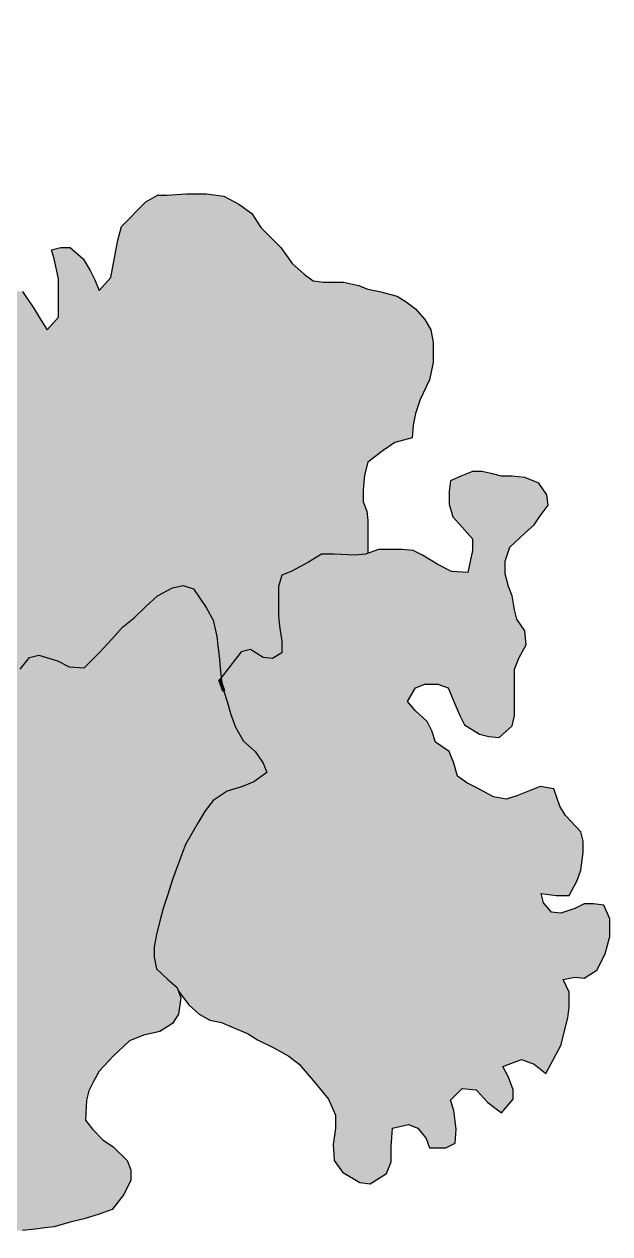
# Model space of a CAD drawing. Header units: millimetres. Extents: x 0 to 59350, y 0 to 29700.
# Drawn here: x 43399 to 44329, y 23914 to 25838 of the extents above; entities that cross this region are included whole.
import ezdxf

# ---------------------------------------------------------------- set-up
doc = ezdxf.new("R2010")
doc.units = ezdxf.units.MM
doc.linetypes.add('PUNKT2_S9', pattern=[1, 0, -1])
doc.layers.add('Standard', color=7, linetype='Continuous', lineweight=25)

msp = doc.modelspace()

# ---------------------------------------------------------------- hatches: boundary and pattern name
at = {"layer": 'Standard', "linetype": 'PUNKT2_S9', "lineweight": 25}
for color, points in [(7, [(43246.3, 24754.8), (43277.7, 24743.8), (43298, 24742), (43318.3, 24742), (43338.6, 24749.3), (43355.3, 24766), (43375.6, 24789.9), (43392.3, 24812.2), (43407, 24830.7), (43421.8, 24834.3), (43451.4, 24825.2), (43469.9, 24815.9), (43493.9, 24814), (43517.9, 24838), (43538.2, 24860.3), (43554.9, 24878.7), (43573.4, 24893.6), (43591.8, 24911.9), (43610.3, 24928.7), (43634.3, 24941.5), (43650.9, 24945.2), (43667.6, 24939.7), (43687.9, 24910.1), (43699, 24889.8), (43704.6, 24864), (43706.4, 24849.1), (43708.3, 24832.5), (43710.1, 24814), (43711.5, 24798.3), (43743.4, 24839.9), (43758.2, 24843.6), (43778.5, 24830.7), (43793.3, 24828.8), (43808.1, 24838), (43808.1, 24856.5), (43804.3, 24880.5), (43802.5, 24897.2), (43802.5, 24943.4), (43808.1, 24961.8), (43822.8, 24967.5), (43850.5, 24982.2), (43870.9, 24995.1), (43891.2, 24995.1), (43924.4, 24993.2), (43941.1, 24995.1), (43944.8, 24996.5), (43944.8, 25048.7), (43942.9, 25063.4), (43937.4, 25078.3), (43937.4, 25096.7), (43939.2, 25120.8), (43944.8, 25141.1), (43968.8, 25159.6), (43987.3, 25172.4), (44015, 25179.9), (44016.9, 25200.2), (44020.6, 25218.7), (44027.9, 25240.8), (44042.7, 25272.3), (44048.2, 25300), (44048.2, 25331.4), (44044.5, 25351.8), (44035.4, 25368.4), (44020.6, 25385), (44005.8, 25396.1), (43991, 25405.3), (43963.2, 25412.7), (43944.8, 25416.5), (43930, 25422), (43906, 25427.5), (43874.5, 25427.5), (43857.9, 25429.4), (43843.2, 25440.4), (43824.6, 25457.1), (43806.2, 25482.9), (43791.4, 25497.7), (43774.8, 25514.3), (43760, 25536.5), (43739.7, 25551.3), (43715.6, 25564.3), (43687.9, 25568), (43656.5, 25568), (43625.1, 25566.1), (43610.3, 25566.1), (43591.8, 25555.1), (43553, 25516.2), (43547.5, 25494.1), (43541.9, 25466.3), (43536.4, 25434.9), (43517.9, 25414.5), (43510.5, 25431.2), (43503.1, 25446), (43492, 25464.5), (43471.7, 25482.9), (43456.9, 25482.9), (43442.1, 25479.2), (43445.9, 25464.5), (43453.2, 25433), (43453.2, 25372.1), (43434.8, 25351.8), (43425.6, 25366.5), (43414.4, 25385), (43396, 25412.7), (43377.5, 25412.7), (43360.9, 25410.9), (43344.2, 25405.3), (43322.1, 25385), (43299.8, 25357.3), (43298, 25320.3), (43312.8, 25313), (43331.3, 25313), (43349.8, 25298.2), (43355.3, 25277.9), (43353.4, 25242.8), (43338.6, 25218.7), (43314.6, 25235.3), (43301.7, 25250.1), (43285.1, 25259.4), (43261.1, 25270.4), (43237.1, 25281.5), (43220.4, 25292.6), (43205.6, 25300), (43190.8, 25314.8), (43181.6, 25331.4), (43179.8, 25348.1), (43179.8, 25383.2), (43174.2, 25407.2), (43172.4, 25422), (43172.4, 25446), (43177.9, 25492.2), (43187.2, 25506.9), (43202, 25512.5), (43218.6, 25512.5), (43248.1, 25516.2), (43251.9, 25538.4), (43231.5, 25545.7), (43209.3, 25560.6), (43209.3, 25601.2), (43218.6, 25634.5), (43233.3, 25640), (43255.5, 25640), (43274, 25634.5), (43301.7, 25630.8), (43331.3, 25625.3), (43360.9, 25625.3), (43375.6, 25645.5), (43371.9, 25660.4), (43346.1, 25677), (43325.8, 25684.3), (43309.1, 25691.7), (43283.2, 25695.5), (43264.7, 25713.9), (43255.5, 25732.4), (43255.5, 25754.6), (43262.9, 25776.8), (43274, 25795.2), (43275.9, 25815.6), (43264.7, 25830.3), (43244.4, 25823), (43229.6, 25823), (43214.9, 25828.5), (43198.2, 25835.9), (43172.4, 25837.8), (43152, 25837.8), (43133.6, 25832.1), (43116.9, 25826.6), (43098.5, 25813.7), (43078.1, 25800.8), (43046.7, 25797), (43022.7, 25799), (43004.2, 25793.4), (42985.7, 25786), (42970.9, 25769.4), (42952.5, 25747.2), (42928.4, 25743.5), (42910, 25750.9), (42895.2, 25763.9), (42880.4, 25774.9), (42861.9, 25787.8), (42845.3, 25797), (42826.8, 25804.5), (42804.7, 25808.2), (42773.2, 25808.2), (42751.1, 25804.5), (42734.4, 25793.4), (42725.2, 25776.8), (42723.3, 25760.1), (42723.3, 25745.4), (42734.4, 25730.6), (42756.6, 25721.3), (42775.1, 25715.8), (42799.1, 25704.7), (42806.5, 25689.8), (42808.4, 25667.8), (42797.2, 25638.2), (42754.8, 25638.2), (42719.6, 25630.8), (42719.6, 25556.9), (42723.3, 25531), (42738.1, 25508.8), (42752.9, 25495.9), (42775.1, 25477.4), (42784.3, 25457.1), (42776.9, 25425.7), (42762.1, 25433), (42741.8, 25431.2), (42725.2, 25409), (42716, 25392.4), (42704.8, 25361), (42701.2, 25346.3), (42684.5, 25344.3), (42662.4, 25344.3), (42638.3, 25338.8), (42616.2, 25325.9), (42601.4, 25309.2), (42601.4, 25292.6), (42608.7, 25270.4), (42618, 25248.3), (42621.7, 25233.5), (42621.7, 25196.5), (42618, 25181.8), (42608.7, 25157.7), (42601.4, 25137.3), (42601.4, 25091.2), (42619.9, 25063.4), (42632.8, 25046.9), (42651.3, 25024.6), (42660.5, 25000.7), (42660.5, 24984), (42655, 24939.7), (42634.6, 24917.5), (42618, 24904.6), (42618, 24889.8), (42630.9, 24862.1), (42645.7, 24836.2), (42660.5, 24819.5), (42690.1, 24812.2), (42690.1, 24780.8), (42691.9, 24766), (42695.7, 24747.5), (42699.3, 24730.9), (42701.2, 24714.2), (42703, 24693.9), (42704.8, 24679.1), (42706.7, 24664.4), (42708.5, 24642.1), (42723.3, 24662.5), (42736.3, 24686.4), (42745.5, 24712.4), (42752.9, 24727.2), (42764, 24742), (42796.5, 24746.4), (42819.4, 24745.6), (42801, 24732.7), (42780.6, 24710.5), (42767.7, 24695.8), (42769.6, 24679.1), (42786.2, 24677.3), (42804.7, 24677.3), (42819.4, 24673.6), (42839.8, 24664.4), (42874.3, 24641.2), (42893.3, 24658.8), (42908.1, 24662.5), (42924.8, 24662.5), (42948.8, 24658.8), (42967.2, 24645.8), (42993.2, 24636.6), (43044.9, 24631.1), (43067.1, 24640.3), (43091.1, 24664.4), (43105.9, 24684.6), (43120.6, 24697.6), (43135.4, 24710.5), (43153.9, 24714.2), (43170.5, 24714.2), (43190.8, 24729), (43207.5, 24751.2), (43222.3, 24762.3)]), (7, [(44101.8, 24631.1), (44087.1, 24642.1), (44081.5, 24662.5), (44074.1, 24680.9), (44052, 24695.8), (44046.4, 24714.2), (44039, 24729), (44020.6, 24745.6), (44007.6, 24760.4), (44020.6, 24782.6), (44035.4, 24788.1), (44055.7, 24788.1), (44072.3, 24782.6), (44081.5, 24760.4), (44090.8, 24738.3), (44098.1, 24723.5), (44122.2, 24708.7), (44136.9, 24705), (44153.6, 24703.2), (44173.9, 24721.7), (44177.6, 24738.3), (44177.6, 24812.2), (44185, 24830.7), (44196.1, 24851), (44194.2, 24873.1), (44181.3, 24891.6), (44177.6, 24906.4), (44173.9, 24928.7), (44168.4, 24943.4), (44162.8, 24963.8), (44162.8, 24984), (44170.2, 25006.2), (44194.2, 25028.3), (44209, 25041.4), (44218.3, 25056.1), (44231.2, 25072.8), (44229.3, 25089.3), (44216.4, 25107.9), (44194.2, 25117.1), (44173.9, 25118.9), (44157.3, 25118.9), (44142.5, 25122.6), (44125.9, 25126.3), (44111.1, 25126.3), (44092.6, 25118.9), (44076, 25111.6), (44074.1, 25094.8), (44074.1, 25074.6), (44079.7, 25054.2), (44094.5, 25037.7), (44111.1, 25019.1), (44111.1, 25000.7), (44103.7, 24965.6), (44077.8, 24967.5), (44055.7, 24978.5), (44031.6, 24993.2), (44016.9, 25000.7), (43998.4, 25002.6), (43961.4, 25002.6), (43941.1, 24995.1), (43924.4, 24993.2), (43891.2, 24995.1), (43870.9, 24995.1), (43850.5, 24982.2), (43822.8, 24967.5), (43808.1, 24961.8), (43802.5, 24943.4), (43802.5, 24897.2), (43804.3, 24880.5), (43808.1, 24856.5), (43808.1, 24838), (43793.3, 24828.8), (43778.5, 24830.7), (43758.2, 24843.6), (43743.4, 24839.9), (43711.5, 24798.3), (43711.9, 24793.7), (43715.6, 24777.1), (43721.2, 24760.4), (43726.7, 24740.1), (43734.1, 24719.7), (43747, 24697.6), (43765.5, 24680.9), (43778.5, 24662.5), (43784, 24647.7), (43763.7, 24633), (43745.2, 24625.6), (43721.2, 24618.2), (43699, 24603.4), (43686.1, 24586.8), (43675, 24568.2), (43654.7, 24533.1), (43643.6, 24503.5), (43634.3, 24477.8), (43626.9, 24453.7), (43619.6, 24431.5), (43614, 24411.2), (43608.5, 24390.8), (43604.8, 24370.5), (43604.8, 24353.9), (43608.5, 24335.4), (43626.9, 24318.8), (43641.7, 24305.9), (43643.6, 24300.2), (43660.2, 24278.1), (43676.8, 24263.3), (43693.5, 24254.1), (43711.9, 24250.4), (43737.9, 24239.3), (43754.4, 24231.9), (43769.2, 24222.7), (43795.1, 24209.8), (43819.1, 24196.8), (43835.7, 24183.9), (43857.9, 24158), (43882, 24128.4), (43893, 24102.6), (43893, 24082.3), (43889.3, 24056.3), (43891.2, 24030.6), (43904.1, 24012), (43931.8, 23995.5), (43948.5, 23993.6), (43974.3, 24010.2), (43981.8, 24028.7), (43981.8, 24052.7), (43983.6, 24082.3), (44009.4, 24087.8), (44024.2, 24082.3), (44037.2, 24065.7), (44042.7, 24050.8), (44068.6, 24050.8), (44083.3, 24058.2), (44085.2, 24080.4), (44081.5, 24110), (44076, 24126.6), (44094.5, 24145.1), (44116.6, 24143.3), (44135.1, 24122.9), (44157.3, 24106.3), (44175.8, 24128.4), (44175.8, 24143.3), (44168.4, 24163.5), (44159.1, 24180.2), (44188.7, 24191.3), (44209, 24183.9), (44227.5, 24169.1), (44251.5, 24213.5), (44262.6, 24257.8), (44264.5, 24274.5), (44264.5, 24298.5), (44255.2, 24318.8), (44273.7, 24322.5), (44288.5, 24320.6), (44308.8, 24333.6), (44321.7, 24359.4), (44329.2, 24387.2), (44329.2, 24414.9), (44319.9, 24437), (44303.3, 24438.9), (44288.5, 24438.9), (44273.7, 24431.5), (44251.5, 24424.1), (44236.7, 24425.9), (44223.8, 24440.7), (44220.1, 24455.5), (44244.1, 24451.9), (44264.5, 24451.9), (44277.4, 24475.8), (44282.9, 24492.5), (44286.6, 24520.3), (44286.6, 24538.6), (44282.9, 24553.5), (44258.9, 24579.3), (44249.7, 24594.2), (44240.4, 24621.9), (44218.3, 24625.6), (44199.8, 24618.2), (44181.3, 24610.7), (44164.7, 24605.2), (44144.4, 24608.9), (44116.6, 24623.7)]), (96, [(43170.5, 24714.2), (43153.9, 24714.2), (43135.4, 24710.5), (43120.6, 24697.6), (43105.9, 24684.6), (43091.1, 24664.4), (43067.1, 24640.3), (43044.9, 24631.1), (42993.2, 24636.6), (42967.2, 24645.8), (42948.8, 24658.8), (42924.8, 24662.5), (42908.1, 24662.5), (42893.3, 24658.8), (42869.3, 24636.6), (42858.2, 24614.4), (42850.8, 24596), (42845.3, 24573.8), (42839.8, 24551.7), (42830.5, 24527.6), (42815.7, 24533.1), (42795.4, 24544.2), (42775.1, 24555.4), (42760.3, 24553.5), (42741.8, 24533.1), (42732.6, 24514.7), (42728.9, 24494.3), (42730.8, 24474), (42741.8, 24459.2), (42751.1, 24438.9), (42751.1, 24422.3), (42747.3, 24403.8), (42740, 24385.3), (42738.1, 24368.7), (42738.1, 24352), (42754.8, 24335.4), (42776.9, 24318.8), (42797.2, 24307.7), (42815.7, 24309.6), (42837.9, 24315.1), (42858.2, 24328), (42874.9, 24344.7), (42887.8, 24359.4), (42914.5, 24378.9), (42972.8, 24357.6), (42987.6, 24353.9), (43006, 24339.2), (43024.5, 24322.5), (43041.1, 24300.3), (43052.3, 24281.8), (43063.4, 24257.8), (43067.1, 24235.7), (43067.1, 24206.1), (43070.7, 24185.8), (43076.2, 24167.3), (43094.7, 24152.5), (43109.5, 24147), (43126.2, 24139.6), (43148.4, 24124.7), (43161.3, 24108.2), (43176.1, 24089.6), (43189, 24073.1), (43198.2, 24058.2), (43209.3, 24036.1), (43216.8, 24012), (43229.6, 23997.3), (43240.7, 23980.6), (43251.9, 23962.2), (43270.3, 23945.5), (43285.1, 23934.4), (43309.1, 23925.3), (43329.4, 23915.9), (43347.9, 23914.1), (43375.6, 23917.8), (43396, 23919.6), (43416.3, 23921.6), (43431.1, 23923.4), (43445.9, 23925.3), (43471.7, 23932.6), (43493.9, 23938.1), (43517.9, 23945.5), (43538.2, 23952.9), (43556.7, 23976.9), (43567.8, 23999.2), (43567.8, 24015.7), (43562.2, 24030.6), (43540.1, 24052.7), (43523.4, 24063.8), (43506.8, 24080.4), (43495.8, 24095.1), (43497.6, 24126.6), (43501.3, 24141.4), (43508.7, 24156.2), (43517.9, 24172.8), (43540.1, 24196.8), (43566, 24220.9), (43588.2, 24230.1), (43614, 24235.7), (43634.3, 24248.6), (43643.6, 24263.3), (43647.3, 24289.2), (43641.7, 24305.9), (43626.9, 24318.8), (43608.5, 24335.4), (43604.8, 24353.9), (43604.8, 24370.5), (43608.5, 24390.8), (43614, 24411.2), (43619.6, 24431.5), (43626.9, 24453.7), (43634.3, 24477.8), (43643.6, 24503.5), (43654.7, 24533.1), (43675, 24568.2), (43686.1, 24586.8), (43699, 24603.4), (43721.2, 24618.2), (43745.2, 24625.6), (43763.7, 24633), (43784, 24647.7), (43778.5, 24662.5), (43765.5, 24680.9), (43747, 24697.6), (43734.1, 24719.7), (43726.7, 24740.1), (43721.2, 24760.4), (43709.5, 24795.6), (43711.5, 24798.3), (43710.1, 24814), (43708.3, 24832.5), (43706.4, 24849.1), (43704.6, 24864), (43699, 24889.8), (43687.9, 24910.1), (43667.6, 24939.7), (43650.9, 24945.2), (43634.3, 24941.5), (43610.3, 24928.7), (43591.8, 24911.9), (43573.4, 24893.6), (43554.9, 24878.7), (43538.2, 24860.3), (43517.9, 24838), (43493.9, 24814), (43469.9, 24815.9), (43451.4, 24825.2), (43421.8, 24834.3), (43407, 24830.7), (43392.3, 24812.2), (43375.6, 24789.9), (43355.3, 24766), (43338.6, 24749.3), (43318.3, 24742), (43298, 24742), (43277.7, 24743.8), (43246.3, 24754.8), (43222.3, 24762.3), (43207.5, 24751.2), (43190.8, 24729)])]:
    msp.add_hatch(color=color, dxfattribs=at).paths.add_polyline_path(points)

# ---------------------------------------------------------------- linework, layer by layer
at = {"layer": 'Standard', "color": 7, "linetype": 'Continuous', "lineweight": -3}
for p, q in [((43591.8, 25555.1), (43610.3, 25566.1)), ((43610.3, 25566.1), (43625.1, 25566.1)), ((43625.1, 25566.1), (43656.5, 25568)), ((43656.5, 25568), (43687.9, 25568)), ((43687.9, 25568), (43715.6, 25564.3)), ((43553, 25516.2), (43591.8, 25555.1)), ((43715.6, 25564.3), (43739.7, 25551.3)), ((43739.7, 25551.3), (43760, 25536.5)), ((43760, 25536.5), (43774.8, 25514.3)), ((43547.5, 25494.1), (43553, 25516.2)), ((43774.8, 25514.3), (43791.4, 25497.7)), ((43541.9, 25466.3), (43547.5, 25494.1)), ((43791.4, 25497.7), (43806.2, 25482.9)), ((43442.1, 25479.2), (43456.9, 25482.9)), ((43445.9, 25464.5), (43442.1, 25479.2)), ((43456.9, 25482.9), (43471.7, 25482.9)), ((43471.7, 25482.9), (43492, 25464.5)), ((43806.2, 25482.9), (43824.6, 25457.1)), ((43453.2, 25433), (43445.9, 25464.5)), ((43492, 25464.5), (43503.1, 25446)), ((43536.4, 25434.9), (43541.9, 25466.3)), ((43824.6, 25457.1), (43843.2, 25440.4)), ((43453.2, 25394.2), (43453.2, 25433)), ((43503.1, 25446), (43510.5, 25431.2)), ((43510.5, 25431.2), (43517.9, 25414.5)), ((43517.9, 25414.5), (43536.4, 25434.9)), ((43843.2, 25440.4), (43857.9, 25429.4)), ((43396, 25412.7), (43414.4, 25385)), ((43857.9, 25429.4), (43874.5, 25427.5)), ((43874.5, 25427.5), (43889.3, 25427.5)), ((43889.3, 25427.5), (43906, 25427.5)), ((43906, 25427.5), (43930, 25422)), ((43930, 25422), (43944.8, 25416.5)), ((43944.8, 25416.5), (43963.2, 25412.7)), ((43963.2, 25412.7), (43991, 25405.3)), ((43453.2, 25372.1), (43453.2, 25394.2)), ((43991, 25405.3), (44005.8, 25396.1)), ((44005.8, 25396.1), (44020.6, 25385)), ((43414.4, 25385), (43425.6, 25366.5)), ((44020.6, 25385), (44035.4, 25368.4)), ((43425.6, 25366.5), (43434.8, 25351.8)), ((43434.8, 25351.8), (43453.2, 25372.1)), ((44035.4, 25368.4), (44044.5, 25351.8)), ((44044.5, 25351.8), (44048.2, 25331.4)), ((44048.2, 25331.4), (44048.2, 25300)), ((44048.2, 25300), (44042.7, 25272.3)), ((44042.7, 25272.3), (44027.9, 25240.8)), ((44027.9, 25240.8), (44020.6, 25218.7)), ((44016.9, 25200.2), (44015, 25179.9)), ((44020.6, 25218.7), (44016.9, 25200.2)), ((43987.3, 25172.4), (43968.8, 25159.6)), ((44015, 25179.9), (43987.3, 25172.4)), ((43968.8, 25159.6), (43944.8, 25141.1)), ((43944.8, 25141.1), (43939.2, 25120.8)), ((44111.1, 25126.3), (44092.6, 25118.9)), ((44125.9, 25126.3), (44111.1, 25126.3)), ((44142.5, 25122.6), (44125.9, 25126.3)), ((43939.2, 25120.8), (43937.4, 25096.7)), ((44076, 25111.6), (44074.1, 25094.8)), ((44092.6, 25118.9), (44076, 25111.6)), ((44157.3, 25118.9), (44142.5, 25122.6)), ((44173.9, 25118.9), (44157.3, 25118.9)), ((44194.2, 25117.1), (44173.9, 25118.9)), ((44216.4, 25107.9), (44194.2, 25117.1)), ((44229.3, 25089.3), (44216.4, 25107.9)), ((43937.4, 25096.7), (43937.4, 25078.3)), ((44074.1, 25094.8), (44074.1, 25074.6)), ((44231.2, 25072.8), (44229.3, 25089.3)), ((43937.4, 25078.3), (43942.9, 25063.4)), ((44074.1, 25074.6), (44079.7, 25054.2)), ((44218.3, 25056.1), (44231.2, 25072.8)), ((43942.9, 25063.4), (43944.8, 25048.7)), ((43944.8, 25048.7), (43944.8, 25030.2)), ((44079.7, 25054.2), (44094.5, 25037.7)), ((44209, 25041.4), (44218.3, 25056.1)), ((43944.8, 25030.2), (43944.8, 24996.5)), ((44094.5, 25037.7), (44111.1, 25019.1)), ((44170.2, 25006.2), (44194.2, 25028.3)), ((44194.2, 25028.3), (44209, 25041.4)), ((44111.1, 25019.1), (44111.1, 25000.7)), ((43870.9, 24995.1), (43850.5, 24982.2)), ((43891.2, 24995.1), (43870.9, 24995.1)), ((43924.4, 24993.2), (43891.2, 24995.1)), ((43941.1, 24995.1), (43924.4, 24993.2)), ((43961.4, 25002.6), (43941.1, 24995.1)), ((43976.2, 25002.6), (43961.4, 25002.6)), ((43998.4, 25002.6), (43976.2, 25002.6)), ((44016.9, 25000.7), (43998.4, 25002.6)), ((44031.6, 24993.2), (44016.9, 25000.7)), ((44055.7, 24978.5), (44031.6, 24993.2)), ((44111.1, 25000.7), (44103.7, 24965.6)), ((44162.8, 24984), (44170.2, 25006.2)), ((43850.5, 24982.2), (43822.8, 24967.5)), ((44077.8, 24967.5), (44055.7, 24978.5)), ((44162.8, 24963.8), (44162.8, 24984)), ((43808.1, 24961.8), (43802.5, 24943.4)), ((43822.8, 24967.5), (43808.1, 24961.8)), ((44103.7, 24965.6), (44077.8, 24967.5)), ((44168.4, 24943.4), (44162.8, 24963.8)), ((43610.3, 24928.7), (43634.3, 24941.5)), ((43634.3, 24941.5), (43650.9, 24945.2)), ((43650.9, 24945.2), (43667.6, 24939.7)), ((43667.6, 24939.7), (43687.9, 24910.1)), ((43802.5, 24943.4), (43802.5, 24915.6)), ((44173.9, 24928.7), (44168.4, 24943.4)), ((43573.4, 24893.6), (43591.8, 24911.9)), ((43591.8, 24911.9), (43610.3, 24928.7)), ((43802.5, 24915.6), (43802.5, 24897.2)), ((44177.6, 24906.4), (44173.9, 24928.7)), ((43554.9, 24878.7), (43573.4, 24893.6)), ((43687.9, 24910.1), (43699, 24889.8)), ((43802.5, 24897.2), (43804.3, 24880.5)), ((44181.3, 24891.6), (44177.6, 24906.4)), ((43538.2, 24860.3), (43554.9, 24878.7)), ((43699, 24889.8), (43704.6, 24864)), ((43804.3, 24880.5), (43808.1, 24856.5)), ((44194.2, 24873.1), (44181.3, 24891.6)), ((44196.1, 24851), (44194.2, 24873.1)), ((43517.9, 24838), (43538.2, 24860.3)), ((43704.6, 24864), (43706.4, 24849.1)), ((43808.1, 24856.5), (43808.1, 24838)), ((43407, 24830.7), (43421.8, 24834.3)), ((43421.8, 24834.3), (43451.4, 24825.2)), ((43493.9, 24814), (43517.9, 24838)), ((43706.4, 24849.1), (43708.3, 24832.5)), ((43743.4, 24839.9), (43709.5, 24795.6)), ((43758.2, 24843.6), (43743.4, 24839.9)), ((43778.5, 24830.7), (43758.2, 24843.6)), ((43808.1, 24838), (43793.3, 24828.8)), ((44185, 24830.7), (44196.1, 24851)), ((43392.3, 24812.2), (43407, 24830.7)), ((43451.4, 24825.2), (43469.9, 24815.9)), ((43469.9, 24815.9), (43493.9, 24814)), ((43708.3, 24832.5), (43710.1, 24814)), ((43793.3, 24828.8), (43778.5, 24830.7)), ((44177.6, 24812.2), (44185, 24830.7)), ((43710.1, 24814), (43711.9, 24793.7)), ((44177.6, 24797.4), (44177.6, 24812.2)), ((44177.6, 24777.1), (44177.6, 24797.4)), ((43711.9, 24793.7), (43715.6, 24777.1)), ((43715.6, 24777.1), (43721.2, 24760.4)), ((44007.6, 24760.4), (44020.6, 24782.6)), ((44020.6, 24782.6), (44035.4, 24788.1)), ((44035.4, 24788.1), (44055.7, 24788.1)), ((44055.7, 24788.1), (44072.3, 24782.6)), ((44072.3, 24782.6), (44081.5, 24760.4)), ((44177.6, 24758.6), (44177.6, 24777.1)), ((43721.2, 24760.4), (43726.7, 24740.1)), ((44020.6, 24745.6), (44007.6, 24760.4)), ((44081.5, 24760.4), (44090.8, 24738.3)), ((44177.6, 24738.3), (44177.6, 24758.6)), ((43726.7, 24740.1), (43734.1, 24719.7)), ((44039, 24729), (44020.6, 24745.6)), ((44090.8, 24738.3), (44098.1, 24723.5)), ((44173.9, 24721.7), (44177.6, 24738.3)), ((43734.1, 24719.7), (43747, 24697.6)), ((44046.4, 24714.2), (44039, 24729)), ((44098.1, 24723.5), (44122.2, 24708.7)), ((44153.6, 24703.2), (44173.9, 24721.7)), ((44052, 24695.8), (44046.4, 24714.2)), ((44122.2, 24708.7), (44136.9, 24705)), ((44136.9, 24705), (44153.6, 24703.2)), ((43747, 24697.6), (43765.5, 24680.9)), ((43765.5, 24680.9), (43778.5, 24662.5)), ((44074.1, 24680.9), (44052, 24695.8)), ((44081.5, 24662.5), (44074.1, 24680.9)), ((43778.5, 24662.5), (43784, 24647.7)), ((44087.1, 24642.1), (44081.5, 24662.5)), ((43784, 24647.7), (43763.7, 24633)), ((44101.8, 24631.1), (44087.1, 24642.1)), ((43745.2, 24625.6), (43721.2, 24618.2)), ((43763.7, 24633), (43745.2, 24625.6)), ((44116.6, 24623.7), (44101.8, 24631.1)), ((44144.4, 24608.9), (44116.6, 24623.7)), ((44218.3, 24625.6), (44199.8, 24618.2)), ((44240.4, 24621.9), (44218.3, 24625.6)), ((43699, 24603.4), (43686.1, 24586.8)), ((43721.2, 24618.2), (43699, 24603.4)), ((44164.7, 24605.2), (44144.4, 24608.9)), ((44181.3, 24610.7), (44164.7, 24605.2)), ((44199.8, 24618.2), (44181.3, 24610.7)), ((44249.7, 24594.2), (44240.4, 24621.9)), ((43686.1, 24586.8), (43675, 24568.2)), ((44258.9, 24579.3), (44249.7, 24594.2)), ((43675, 24568.2), (43654.7, 24533.1)), ((44282.9, 24553.5), (44258.9, 24579.3)), ((44286.6, 24538.6), (44282.9, 24553.5)), ((43654.7, 24533.1), (43643.6, 24503.5)), ((44286.6, 24520.3), (44286.6, 24538.6)), ((44282.9, 24492.5), (44286.6, 24520.3)), ((43643.6, 24503.5), (43634.3, 24477.8)), ((44277.4, 24475.8), (44282.9, 24492.5)), ((43634.3, 24477.8), (43626.9, 24453.7)), ((44264.5, 24451.9), (44277.4, 24475.8)), ((43626.9, 24453.7), (43619.6, 24431.5)), ((44223.8, 24440.7), (44220.1, 24455.5)), ((44220.1, 24455.5), (44244.1, 24451.9)), ((44244.1, 24451.9), (44264.5, 24451.9)), ((43619.6, 24431.5), (43614, 24411.2)), ((44236.7, 24425.9), (44223.8, 24440.7)), ((44273.7, 24431.5), (44251.5, 24424.1)), ((44288.5, 24438.9), (44273.7, 24431.5)), ((44303.3, 24438.9), (44288.5, 24438.9)), ((44319.9, 24437), (44303.3, 24438.9)), ((44329.2, 24414.9), (44319.9, 24437)), ((43614, 24411.2), (43608.5, 24390.8)), ((44251.5, 24424.1), (44236.7, 24425.9)), ((44329.2, 24387.2), (44329.2, 24414.9)), ((43608.5, 24390.8), (43604.8, 24370.5)), ((44321.7, 24359.4), (44329.2, 24387.2)), ((43604.8, 24370.5), (43604.8, 24353.9)), ((43604.8, 24353.9), (43608.5, 24335.4)), ((44308.8, 24333.6), (44321.7, 24359.4)), ((43608.5, 24335.4), (43626.9, 24318.8)), ((43626.9, 24318.8), (43641.7, 24305.9)), ((44255.2, 24318.8), (44273.7, 24322.5)), ((44264.5, 24298.5), (44255.2, 24318.8)), ((44273.7, 24322.5), (44288.5, 24320.6)), ((44288.5, 24320.6), (44308.8, 24333.6)), ((43641.7, 24305.9), (43647.3, 24289.2)), ((43643.6, 24300.2), (43660.2, 24278.1)), ((44264.5, 24274.5), (44264.5, 24298.5)), ((43647.3, 24289.2), (43643.6, 24263.3)), ((43660.2, 24278.1), (43676.8, 24263.3)), ((43643.6, 24263.3), (43634.3, 24248.6)), ((43676.8, 24263.3), (43693.5, 24254.1)), ((44251.5, 24213.5), (44262.6, 24257.8)), ((44262.6, 24257.8), (44264.5, 24274.5)), ((43634.3, 24248.6), (43614, 24235.7)), ((43693.5, 24254.1), (43711.9, 24250.4)), ((43711.9, 24250.4), (43737.9, 24239.3)), ((43737.9, 24239.3), (43754.4, 24231.9)), ((43566, 24220.9), (43540.1, 24196.8)), ((43588.2, 24230.1), (43566, 24220.9)), ((43614, 24235.7), (43588.2, 24230.1)), ((43754.4, 24231.9), (43769.2, 24222.7)), ((43769.2, 24222.7), (43795.1, 24209.8)), ((43795.1, 24209.8), (43819.1, 24196.8)), ((44227.5, 24169.1), (44251.5, 24213.5)), ((43540.1, 24196.8), (43517.9, 24172.8)), ((43819.1, 24196.8), (43835.7, 24183.9)), ((43835.7, 24183.9), (43857.9, 24158)), ((44159.1, 24180.2), (44188.7, 24191.3)), ((44168.4, 24163.5), (44159.1, 24180.2)), ((44188.7, 24191.3), (44209, 24183.9)), ((44209, 24183.9), (44227.5, 24169.1)), ((43517.9, 24172.8), (43508.7, 24156.2)), ((44175.8, 24143.3), (44168.4, 24163.5)), ((43508.7, 24156.2), (43501.3, 24141.4)), ((43857.9, 24158), (43882, 24128.4)), ((44076, 24126.6), (44094.5, 24145.1)), ((44094.5, 24145.1), (44116.6, 24143.3)), ((44116.6, 24143.3), (44135.1, 24122.9)), ((44175.8, 24128.4), (44175.8, 24143.3)), ((43497.6, 24126.6), (43495.8, 24095.1)), ((43501.3, 24141.4), (43497.6, 24126.6)), ((43882, 24128.4), (43893, 24102.6)), ((44081.5, 24110), (44076, 24126.6)), ((44135.1, 24122.9), (44157.3, 24106.3)), ((44157.3, 24106.3), (44175.8, 24128.4)), ((44085.2, 24080.4), (44081.5, 24110)), ((43495.8, 24095.1), (43506.8, 24080.4)), ((43893, 24102.6), (43893, 24082.3)), ((43983.6, 24082.3), (44009.4, 24087.8)), ((44009.4, 24087.8), (44024.2, 24082.3)), ((43506.8, 24080.4), (43523.4, 24063.8)), ((43893, 24082.3), (43889.3, 24056.3)), ((43981.8, 24052.7), (43983.6, 24082.3)), ((44024.2, 24082.3), (44037.2, 24065.7)), ((44037.2, 24065.7), (44042.7, 24050.8)), ((44083.3, 24058.2), (44085.2, 24080.4)), ((43523.4, 24063.8), (43540.1, 24052.7)), ((43540.1, 24052.7), (43562.2, 24030.6)), ((43889.3, 24056.3), (43891.2, 24030.6)), ((43981.8, 24028.7), (43981.8, 24052.7)), ((44042.7, 24050.8), (44068.6, 24050.8)), ((44068.6, 24050.8), (44083.3, 24058.2)), ((43562.2, 24030.6), (43567.8, 24015.7)), ((43891.2, 24030.6), (43904.1, 24012)), ((43974.3, 24010.2), (43981.8, 24028.7)), ((43567.8, 24015.7), (43567.8, 23999.2)), ((43904.1, 24012), (43931.8, 23995.5)), ((43948.5, 23993.6), (43974.3, 24010.2)), ((43567.8, 23999.2), (43556.7, 23976.9)), ((43931.8, 23995.5), (43948.5, 23993.6)), ((43556.7, 23976.9), (43538.2, 23952.9)), ((43538.2, 23952.9), (43517.9, 23945.5)), ((43471.7, 23932.6), (43445.9, 23925.3)), ((43493.9, 23938.1), (43471.7, 23932.6)), ((43517.9, 23945.5), (43493.9, 23938.1)), ((43416.3, 23921.6), (43396, 23919.6)), ((43431.1, 23923.4), (43416.3, 23921.6)), ((43445.9, 23925.3), (43431.1, 23923.4))]:
    msp.add_line(p, q, dxfattribs=at)
at = {"layer": 'Standard', "color": 7, "linetype": 'Continuous', "lineweight": 70}
msp.add_line((43715.6, 24777.1), (43709.5, 24795.6), dxfattribs=at)

doc.saveas('drawing.dxf')
